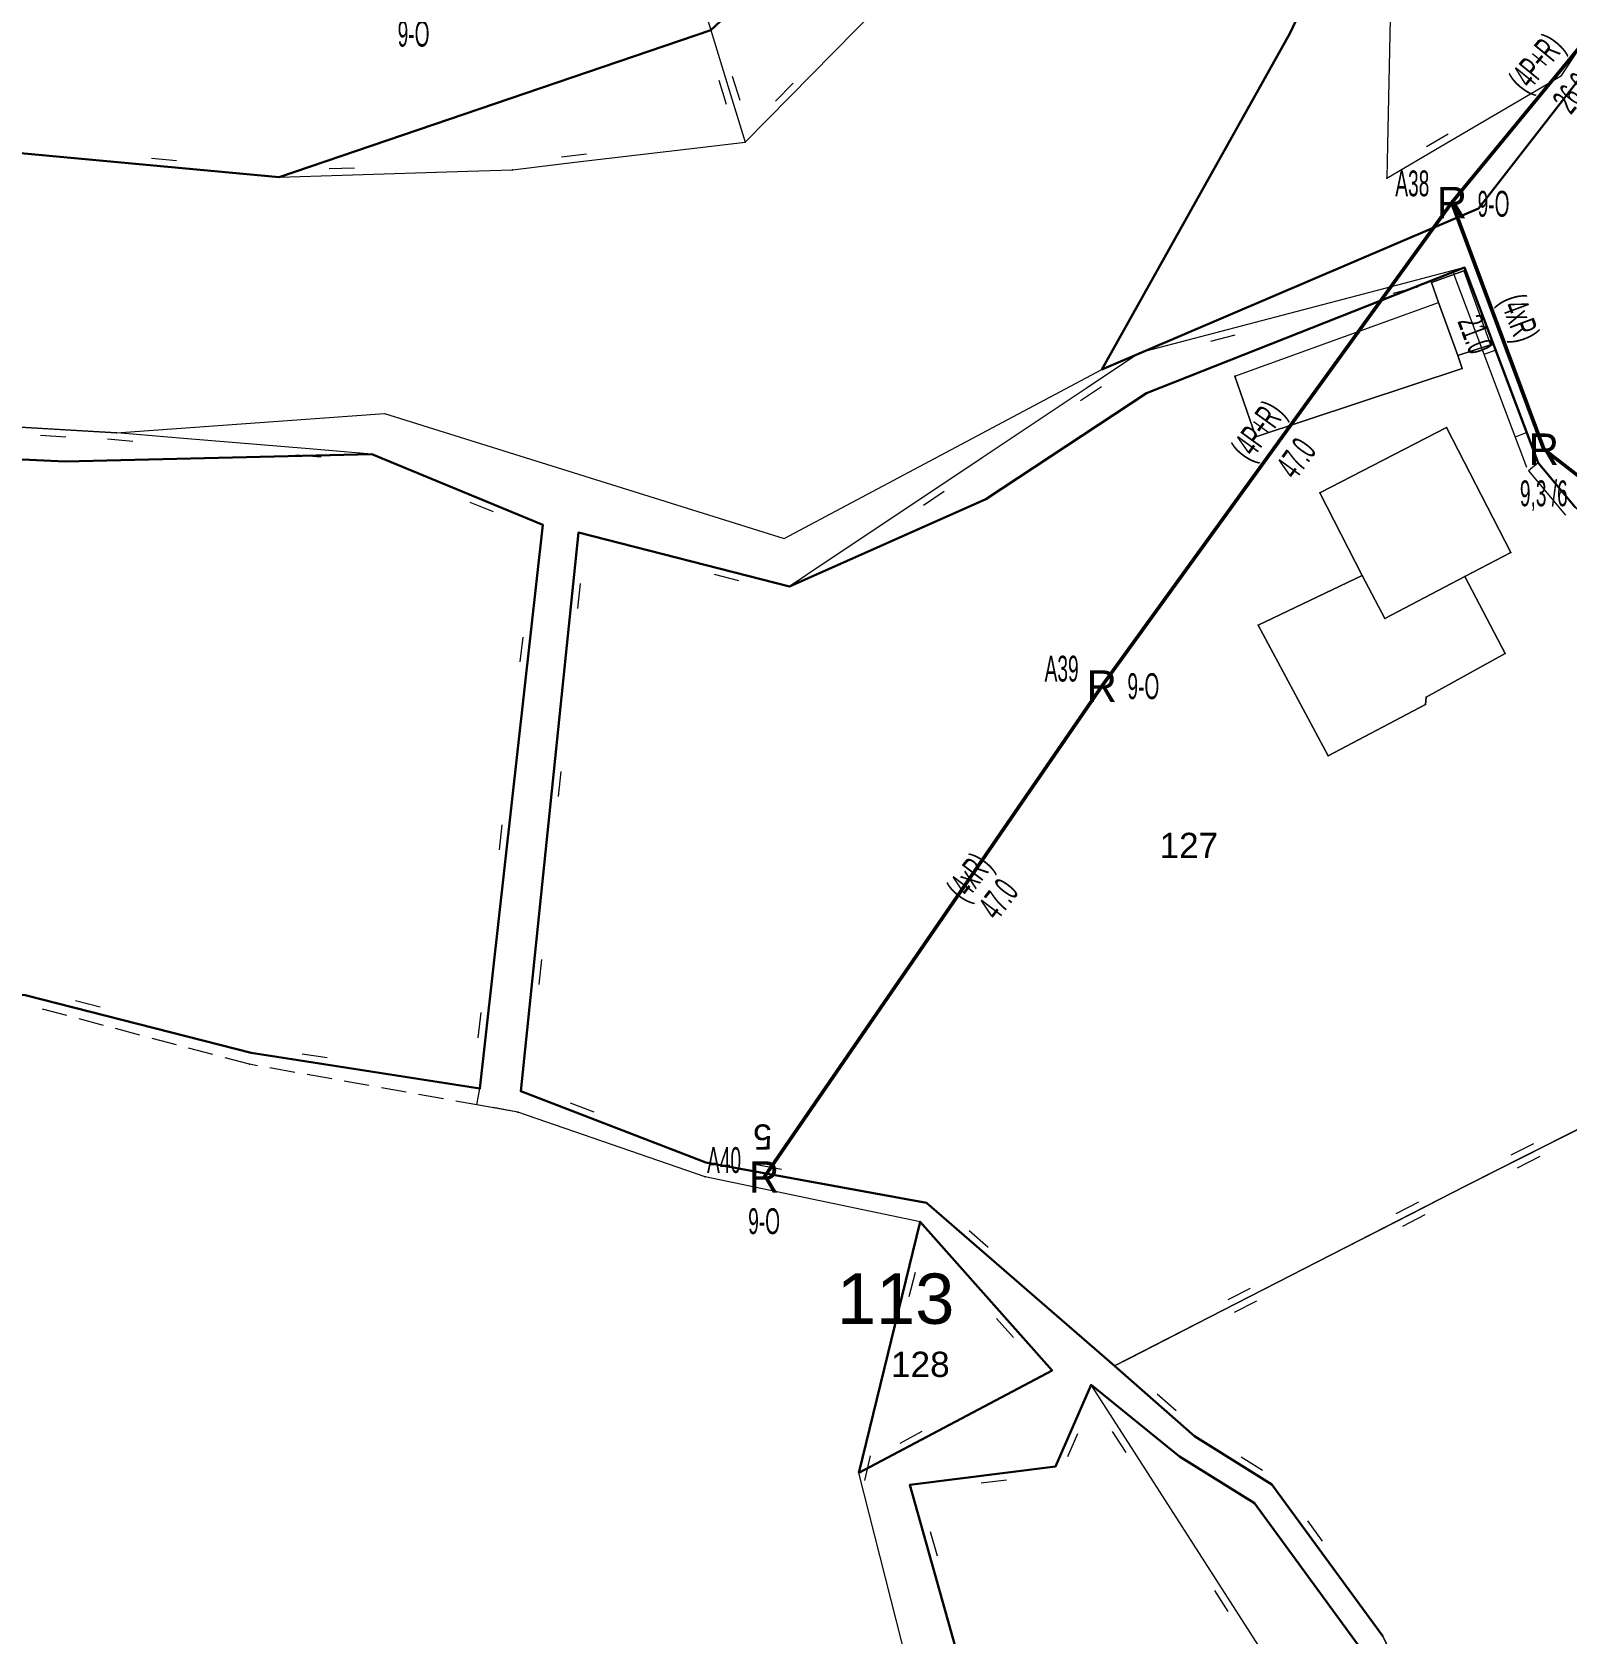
# Model space of a CAD drawing. Header units: millimetres. Extents: x 615240 to 617330, y 4151758 to 4153557.
# Drawn here: x 615829.2 to 615951, y 4152140 to 4152267.1 of the extents above; entities that cross this region are included whole.
import ezdxf
from ezdxf.enums import TextEntityAlignment as Align
from ezdxf.xclip import XClip

# ---------------------------------------------------------------- set-up
doc = ezdxf.new("R2010")
doc.units = ezdxf.units.MM
doc.header["$XCLIPFRAME"] = 2
for name, color, linetype, lineweight in [('02_ADA_ALN_YENI', 7, 'Continuous', 30), ('02_ADA_NO_YENI', 18, 'Continuous', 0), ('03_PARSEL_ALN_ESKI', 18, 'Continuous', 0), ('03_PARSEL_ALN_YENI', 171, 'Continuous', 0), ('03_PARSEL_NO_ESKI', 5, 'Continuous', 0), ('03_PARSEL_SNR_YENI', 5, 'Continuous', 0), ('04_YAPI_ALN_TSCLSIZ', 18, 'Continuous', 0), ('04_YAPI_SNR_TSCLSZ', 77, 'Continuous', 0), ('06_DETAY_SNR_KROKI', 4, 'Continuous', 0), ('06_DETAY_SNR_PAFTA', 26, 'Continuous', 0), ('07_SNRTIP_GECERLI', 30, 'Continuous', 0), ('07_SNRTIP_SABIT', 18, 'Continuous', 0), ('DIREK_AG_MEVCUT', 3, 'Continuous', 25), ('HAT_AG_HAVAI_MEVCUT', 82, 'Continuous', 50), ('NOKTA_DETAY_YENI', 171, 'Continuous', 0), ('NOKTA_PARSEL_ESKI', 6, 'Continuous', 0), ('NOKTA_PARSEL_YENI', 30, 'Continuous', 0), ('NOKTA_YAPI_TSCLSIZ', 77, 'Continuous', 0)]:
    doc.layers.add(name, color=color, linetype=linetype, lineweight=lineweight)
doc.styles.add('Direk', font='B_CAD')
doc.styles.get("Standard").update_dxf_attribs({"font": 'Arial'})

# ---------------------------------------------------------------- blocks, each defined once
blk = doc.blocks.new('fggg')
at = {"layer": '02_ADA_ALN_YENI', "color": 252}
for points in [[(615826.8, 4152386, 0), (615843.44, 4152398.01, 0), (615848.33, 4152400.25, 0), (615853.81, 4152402.77, 0), (615868.33, 4152409.45, 0), (615874.04, 4152386.46, 0), (615894.88, 4152375.16, 0), (615915.75, 4152369.21, 0), (615931.44, 4152363.67, 0), (615925.24, 4152333.76, 0), (615921.49, 4152309.89, 0), (615910.98, 4152278.86, 0), (615892.58, 4152276.16, 0), (615883.07, 4152267.28, 0), (615848.81, 4152255.6, 0), (615819.7, 4152258.29, 0)], [(615936.44, 4152139.81, 0), (615927.62, 4152151.86, 0), (615921.49, 4152155.69, 0), (615915.12, 4152161.26, 0), (615900.21, 4152174.2, 0), (615882.69, 4152177.41, 0), (615867.99, 4152183.06, 0), (615872.56, 4152227.4, 0), (615889.33, 4152223.13, 0), (615904.91, 4152230.06, 0), (615917.68, 4152238.46, 0), (615942.92, 4152248.43, 0), (615948.77, 4152232.93, 0), (615951.7, 4152229.42, 0)], [(615902.56, 4152138.74, 0), (615898.87, 4152151.82, 0), (615910.43, 4152153.27, 0), (615913.28, 4152159.76, 0), (615920.3, 4152154.08, 0), (615926.23, 4152150.37, 0), (615934.71, 4152138.78, 0)]]:
    blk.add_polyline3d(points, dxfattribs=at)
for points in [[(615966.47, 4152315.5, 0), (615963.1, 4152285.31, 0), (615954.95, 4152267.17, 0), (615944.02, 4152253.12, 0), (615914.11, 4152240.35, 0), (615929.04, 4152267, 0), (615942.49, 4152295.38, 0), (615956.34, 4152343.87, 0), (615966.47, 4152315.5, 0)], [(615831.81, 4152233.05, 0), (615856.16, 4152233.61, 0), (615869.74, 4152228.02, 0), (615864.74, 4152183.27, 0), (615846.59, 4152186.1, 0), (615828.64, 4152190.69, 0), (615810.33, 4152191.91, 0), (615782.25, 4152193.04, 0), (615751.95, 4152178.79, 0), (615734.49, 4152177.15, 0), (615714.8, 4152165.66, 0), (615703.38, 4152159, 0), (615695.82, 4152153.9, 0), (615654.2, 4152153.43, 0), (615647.76, 4152213.52, 0), (615650.08, 4152234.98, 0), (615656.86, 4152255.79, 0), (615693.32, 4152263.24, 0), (615706.74, 4152261.31, 0), (615734.09, 4152253.17, 0), (615747.23, 4152249.91, 0), (615774.91, 4152235.67, 0), (615831.81, 4152233.05, 0)], [(615910.18, 4152160.91, 0), (615894.83, 4152152.77, 0), (615899.69, 4152172.71, 0), (615910.18, 4152160.91, 0)]]:
    blk.add_polyline3d(points, close=True, dxfattribs=at)
at = {"layer": '03_PARSEL_ALN_ESKI', "color": 252}
for p in [(615921.33, 4152202.57), (615900.01, 4152161.39)]:
    blk.add_point(p, dxfattribs=at)
at = {"layer": '03_PARSEL_ALN_YENI', "color": 252}
for points in [[(615802.34, 4152353.31, 0), (615816.29, 4152358.31, 0), (615810.34, 4152379.38, 0), (615826.8, 4152386, 0), (615843.44, 4152398.01, 0), (615856.82, 4152354.99, 0), (615865.35, 4152325.42, 0), (615875.85, 4152290.73, 0), (615883.07, 4152267.28, 0), (615848.81, 4152255.6, 0), (615819.7, 4152258.29, 0), (615812.91, 4152295.49, 0), (615807.12, 4152327.11, 0), (615802.34, 4152353.31, 0)], [(615929.04, 4152267, 0), (615942.49, 4152295.38, 0), (615956.34, 4152343.87, 0), (615966.47, 4152315.5, 0), (615963.1, 4152285.31, 0), (615954.95, 4152267.17, 0), (615944.02, 4152253.12, 0), (615914.11, 4152240.35, 0), (615929.04, 4152267, 0)], [(615872.56, 4152227.4, 0), (615889.33, 4152223.13, 0), (615904.91, 4152230.06, 0), (615917.68, 4152238.46, 0), (615942.92, 4152248.43, 0), (615948.77, 4152232.93, 0), (615951.7, 4152229.42, 0), (615959.61, 4152222.8, 0), (615968.84, 4152217.13, 0), (615979.59, 4152211.86, 0), (615997.4, 4152203.52, 0), (615990.4, 4152200.5, 0), (615979, 4152193.67, 0), (615943.07, 4152175.57, 0), (615915.12, 4152161.26, 0), (615900.21, 4152174.2, 0), (615882.69, 4152177.41, 0), (615867.99, 4152183.06, 0), (615872.56, 4152227.4, 0)], [(615864.74, 4152183.27, 0), (615846.59, 4152186.1, 0), (615828.64, 4152190.69, 0), (615810.33, 4152191.91, 0), (615782.25, 4152193.04, 0), (615776.39, 4152201.01, 0), (615774.38, 4152216.46, 0), (615774.91, 4152235.67, 0), (615831.81, 4152233.05, 0), (615856.16, 4152233.61, 0), (615869.74, 4152228.02, 0), (615864.74, 4152183.27, 0)], [(615915.12, 4152161.26, 0), (615943.07, 4152175.57, 0), (615979, 4152193.67, 0), (615990.4, 4152200.5, 0), (615997.4, 4152203.52, 0), (616016.61, 4152193.34, 0), (616019.02, 4152191.17, 0), (616013.75, 4152186.14, 0), (615943.35, 4152127.7, 0), (615941.4, 4152129.39, 0), (615936.44, 4152139.81, 0), (615927.62, 4152151.86, 0), (615921.49, 4152155.69, 0), (615915.12, 4152161.26, 0)], [(615910.18, 4152160.91, 0), (615894.83, 4152152.77, 0), (615899.69, 4152172.71, 0), (615910.18, 4152160.91, 0)], [(615943.01, 4152125.54, 0), (615903.8, 4152102.43, 0), (615902.78, 4152125.49, 0), (615902.56, 4152138.74, 0), (615898.87, 4152151.82, 0), (615910.43, 4152153.27, 0), (615913.28, 4152159.76, 0), (615920.3, 4152154.08, 0), (615926.23, 4152150.37, 0), (615934.71, 4152138.78, 0), (615940.12, 4152128.86, 0), (615943.01, 4152125.54, 0)]]:
    blk.add_polyline3d(points, close=True, dxfattribs=at)
at = {"layer": '03_PARSEL_SNR_YENI', "color": 252}
for p, q in [((615942.92, 4152248.43, 0.95), (615941.99, 4152248.08, 0.95)), ((615941.99, 4152248.08, 0.95), (615947.84, 4152232.58, 0.95)), ((615942.92, 4152248.43, 0.95), (615945.39, 4152241.88, 0.95)), ((615945.39, 4152241.88, 0.95), (615944.46, 4152241.53, 0.95)), ((615945.39, 4152241.88, 0.95), (615947.86, 4152235.33, 0.95)), ((615947.86, 4152235.33, 0.95), (615946.93, 4152234.98, 0.95)), ((615947.86, 4152235.33, 0.95), (615948.77, 4152232.93, 0.95)), ((615865.11, 4152229.93, 0.95), (615856.16, 4152233.61, 0.95)), ((615948.77, 4152232.93, 0.95), (615948, 4152232.29, 0.95)), ((615948, 4152232.29, 0.95), (615950.93, 4152228.78, 0.95)), ((615948.77, 4152232.93, 0.95), (615951.7, 4152229.42, 0.95)), ((615865.82, 4152229.03, 0.95), (615863.98, 4152229.79, 0.95)), ((615869.74, 4152228.02, 0.95), (615865.11, 4152229.93, 0.95)), ((615868.62, 4152218.06, 0.95), (615869.73, 4152227.99, 0.95)), ((615869.73, 4152227.99, 0.95), (615869.74, 4152228.02, 0.95)), ((615872.56, 4152227.4, 0.95), (615872.04, 4152222.42, 0.95)), ((615874.79, 4152226.83, 0.95), (615872.56, 4152227.4, 0.95)), ((615884.48, 4152224.36, 0.95), (615874.79, 4152226.83, 0.95)), ((615872.71, 4152223.36, 0.95), (615872.5, 4152221.37, 0.95)), ((615885.31, 4152223.57, 0.95), (615883.38, 4152224.06, 0.95)), ((615889.33, 4152223.13, 0.95), (615884.48, 4152224.36, 0.95)), ((615872.04, 4152222.42, 0.95), (615871.02, 4152212.48, 0.95)), ((615867.95, 4152217.13, 0.95), (615868.18, 4152219.11, 0.95)), ((615868.07, 4152213.09, 0.95), (615868.62, 4152218.06, 0.95)), ((615866.96, 4152203.15, 0.95), (615868.07, 4152213.09, 0.95)), ((615871.02, 4152212.48, 0.95), (615870.51, 4152207.5, 0.95)), ((615871.17, 4152208.44, 0.95), (615870.96, 4152206.45, 0.95)), ((615870.51, 4152207.5, 0.95), (615869.48, 4152197.55, 0.95)), ((615866.29, 4152202.22, 0.95), (615866.51, 4152204.21, 0.95)), ((615866.4, 4152198.18, 0.95), (615866.96, 4152203.15, 0.95)), ((615865.29, 4152188.24, 0.95), (615866.4, 4152198.18, 0.95)), ((615869.48, 4152197.55, 0.95), (615868.97, 4152192.58, 0.95)), ((615869.63, 4152193.52, 0.95), (615869.42, 4152191.53, 0.95)), ((615868.97, 4152192.58, 0.95), (615867.99, 4152183.06, 0.95)), ((615828.64, 4152190.69, 0.95), (615833.48, 4152189.46, 0.95)), ((615832.65, 4152190.25, 0.95), (615834.59, 4152189.75, 0.95)), ((615833.48, 4152189.46, 0.95), (615843.17, 4152186.98, 0.95)), ((615864.62, 4152187.31, 0.95), (615864.84, 4152189.3, 0.95)), ((615864.74, 4152183.27, 0.95), (615865.29, 4152188.24, 0.95)), ((615843.17, 4152186.98, 0.95), (615846.59, 4152186.1, 0.95)), ((615846.59, 4152186.1, 0.95), (615851.53, 4152185.33, 0.95)), ((615850.63, 4152186.04, 0.95), (615852.61, 4152185.73, 0.95)), ((615851.53, 4152185.33, 0.95), (615861.41, 4152183.79, 0.95)), ((615861.41, 4152183.79, 0.95), (615864.74, 4152183.27, 0.95)), ((615867.99, 4152183.06, 0.95), (615872.65, 4152181.27, 0.95)), ((615871.92, 4152182.15, 0.95), (615873.79, 4152181.43, 0.95)), ((615872.65, 4152181.27, 0.95), (615881.99, 4152177.68, 0.95)), ((615952.21, 4152180.18, 0.95), (615947.74, 4152177.93, 0.95)), ((615948.38, 4152178.88, 0.95), (615946.6, 4152177.98, 0.95)), ((615881.99, 4152177.68, 0.95), (615882.69, 4152177.41, 0.95)), ((615947.74, 4152177.93, 0.95), (615943.07, 4152175.57, 0.95)), ((615948.89, 4152177.87, 0.95), (615947.1, 4152176.97, 0.95)), ((615882.69, 4152177.41, 0.95), (615887.6, 4152176.51, 0.95)), ((615886.72, 4152177.24, 0.95), (615888.69, 4152176.88, 0.95)), ((615887.6, 4152176.51, 0.95), (615897.44, 4152174.71, 0.95)), ((615943.07, 4152175.57, 0.95), (615938.62, 4152173.29, 0.95)), ((615897.44, 4152174.71, 0.95), (615900.21, 4152174.2, 0.95)), ((615900.21, 4152174.2, 0.95), (615903.99, 4152170.92, 0.95)), ((615939.25, 4152174.25, 0.95), (615937.47, 4152173.34, 0.95)), ((615899.69, 4152172.71, 0.95), (615898.5, 4152167.85, 0.95)), ((615900.21, 4152172.12, 0.95), (615899.69, 4152172.71, 0.95)), ((615938.62, 4152173.29, 0.95), (615929.72, 4152168.73, 0.95)), ((615939.77, 4152173.25, 0.95), (615937.99, 4152172.34, 0.95)), ((615906.86, 4152164.65, 0.95), (615900.21, 4152172.12, 0.95)), ((615903.6, 4152172, 0.95), (615905.11, 4152170.69, 0.95)), ((615903.99, 4152170.92, 0.95), (615911.54, 4152164.37, 0.95)), ((615899.29, 4152168.69, 0.95), (615898.81, 4152166.75, 0.95)), ((615929.72, 4152168.73, 0.95), (615925.27, 4152166.45, 0.95)), ((615898.5, 4152167.85, 0.95), (615896.14, 4152158.13, 0.95)), ((615925.9, 4152167.41, 0.95), (615924.12, 4152166.5, 0.95)), ((615925.27, 4152166.45, 0.95), (615916.37, 4152161.89, 0.95)), ((615926.41, 4152166.41, 0.95), (615924.64, 4152165.5, 0.95)), ((615907.1, 4152163.53, 0.95), (615905.77, 4152165.02, 0.95)), ((615910.18, 4152160.91, 0.95), (615906.86, 4152164.65, 0.95)), ((615911.54, 4152164.37, 0.95), (615915.12, 4152161.26, 0.95)), ((615916.37, 4152161.89, 0.95), (615915.12, 4152161.26, 0.95)), ((615915.12, 4152161.26, 0.95), (615918.89, 4152157.97, 0.95)), ((615899.25, 4152155.11, 0.95), (615908.08, 4152159.8, 0.95)), ((615908.08, 4152159.8, 0.95), (615910.18, 4152160.91, 0.95)), ((615913.28, 4152159.76, 0.95), (615911.27, 4152155.18, 0.95)), ((615918.51, 4152159.05, 0.95), (615920.01, 4152157.73, 0.95)), ((615896.14, 4152158.13, 0.95), (615894.96, 4152153.28, 0.95)), ((615918.89, 4152157.97, 0.95), (615921.49, 4152155.69, 0.95)), ((615898.1, 4152155.14, 0.95), (615899.87, 4152156.08, 0.95)), ((615894.83, 4152152.77, 0.95), (615899.25, 4152155.11, 0.95)), ((615911.27, 4152155.18, 0.95), (615910.43, 4152153.27, 0.95)), ((615912.19, 4152155.87, 0.95), (615911.39, 4152154.04, 0.95)), ((615921.49, 4152155.69, 0.95), (615925.73, 4152153.04, 0.95)), ((615895.74, 4152154.12, 0.95), (615895.27, 4152152.17, 0.95)), ((615925.18, 4152154.05, 0.95), (615926.88, 4152152.99, 0.95)), ((615894.96, 4152153.28, 0.95), (615894.83, 4152152.77, 0.95)), ((615905.47, 4152152.65, 0.95), (615898.87, 4152151.82, 0.95)), ((615906.54, 4152152.21, 0.95), (615904.55, 4152151.96, 0.95)), ((615910.43, 4152153.27, 0.95), (615905.47, 4152152.65, 0.95)), ((615925.73, 4152153.04, 0.95), (615927.62, 4152151.86, 0.95)), ((615898.87, 4152151.82, 0.95), (615900.23, 4152147.01, 0.95)), ((615927.62, 4152151.86, 0.95), (615930.57, 4152147.82, 0.95)), ((615930.44, 4152148.96, 0.95), (615931.62, 4152147.35, 0.95)), ((615900.5, 4152148.13, 0.95), (615901.04, 4152146.2, 0.95)), ((615930.57, 4152147.82, 0.95), (615936.44, 4152139.81, 0.95)), ((615900.23, 4152147.01, 0.95), (615902.56, 4152138.74, 0.95))]:
    blk.add_line(p, q, dxfattribs=at)
for p in [(615942.92, 4152248.43, 625.86), (615856.16, 4152233.61, 621.97), (615948.77, 4152232.93, 625.59), (615948.77, 4152232.93, 625.59), (615869.74, 4152228.02, 622.22), (615869.74, 4152228.02, 622.22), (615872.56, 4152227.4, 622.42), (615872.56, 4152227.4, 622.42), (615889.33, 4152223.13, 623.53), (615846.59, 4152186.1, 621.73), (615846.59, 4152186.1, 621.73), (615864.74, 4152183.27, 622.15), (615864.74, 4152183.27, 622.15), (615867.99, 4152183.06, 622.63), (615867.99, 4152183.06, 622.63), (615882.69, 4152177.41, 622.82), (615882.69, 4152177.41, 622.82), (615943.07, 4152175.57, 624.1), (615943.07, 4152175.57, 624.1), (615900.21, 4152174.2, 623.17), (615900.21, 4152174.2, 623.17), (615899.69, 4152172.71, 622.95), (615899.69, 4152172.71, 622.95), (615915.12, 4152161.26, 623.74), (615915.12, 4152161.26, 623.74), (615915.12, 4152161.26, 623.74), (615910.18, 4152160.91, 624.33), (615910.18, 4152160.91, 624.33), (615913.28, 4152159.76, 623.62), (615921.49, 4152155.69, 623.9), (615921.49, 4152155.69, 623.9), (615894.83, 4152152.77, 615.35), (615894.83, 4152152.77, 615.35), (615910.43, 4152153.27, 617.74), (615910.43, 4152153.27, 617.74), (615898.87, 4152151.82, 616.12), (615898.87, 4152151.82, 616.12), (615927.62, 4152151.86, 624.38), (615927.62, 4152151.86, 624.38)]:
    blk.add_point(p, dxfattribs=at)
at = {"layer": '04_YAPI_ALN_TSCLSIZ', "color": 252}
for points in [[(615944.97, 4152242.3, 0), (615942.39, 4152241.44, 0), (615940.86, 4152245.65, 0), (615940.29, 4152247.25, 0), (615942.85, 4152248.17, 0), (615944.97, 4152242.3, 0)], [(615940.86, 4152245.65, 0), (615942.39, 4152241.44, 0), (615942.72, 4152240.43, 0), (615926.36, 4152235, 0), (615924.67, 4152239.81, 0), (615940.86, 4152245.65, 0)], [(615941.48, 4152235.73, 0), (615946.58, 4152225.82, 0), (615942.95, 4152223.91, 0), (615936.58, 4152220.57, 0), (615934.79, 4152224, 0), (615931.44, 4152230.56, 0), (615941.48, 4152235.73, 0)], [(615942.95, 4152223.91, 0), (615946.15, 4152217.81, 0), (615939.88, 4152214.34, 0), (615939.82, 4152213.75, 0), (615932.1, 4152209.69, 0), (615926.53, 4152220.04, 0), (615934.79, 4152224, 0), (615936.58, 4152220.57, 0), (615942.95, 4152223.91, 0)]]:
    blk.add_polyline3d(points, close=True, dxfattribs=at)
at = {"layer": '04_YAPI_SNR_TSCLSZ', "color": 252}
for p, q in [((615942.85, 4152248.17, 625.35), (615940.29, 4152247.25, 625.69)), ((615942.85, 4152248.17, 625.35), (615944.97, 4152242.3, 625.3)), ((615940.29, 4152247.25, 625.69), (615940.86, 4152245.65, 625.64)), ((615924.67, 4152239.81, 624.66), (615940.86, 4152245.65, 625.67)), ((615940.86, 4152245.65, 625.69), (615942.39, 4152241.44, 625.64)), ((615942.39, 4152241.44, 625.64), (615944.97, 4152242.3, 625.3)), ((615942.72, 4152240.43, 624.95), (615942.39, 4152241.44, 625.64)), ((615926.36, 4152235, 623.99), (615942.72, 4152240.43, 624.95)), ((615924.67, 4152239.81, 624.66), (615926.36, 4152235, 623.99)), ((615941.48, 4152235.73, 624.58), (615931.44, 4152230.56, 622.4)), ((615946.58, 4152225.82, 624.65), (615941.48, 4152235.73, 624.58)), ((615931.44, 4152230.56, 622.4), (615934.79, 4152224, 626.16)), ((615942.95, 4152223.91, 624.87), (615946.58, 4152225.82, 624.65)), ((615934.79, 4152224, 626.16), (615926.53, 4152220.04, 623.65)), ((615936.58, 4152220.57, 625.5), (615934.79, 4152224, 626.16)), ((615942.95, 4152223.91, 624.87), (615936.58, 4152220.57, 625.5)), ((615946.15, 4152217.81, 624.85), (615942.95, 4152223.91, 624.87)), ((615926.53, 4152220.04, 623.65), (615932.1, 4152209.69, 626.38)), ((615939.88, 4152214.34, 624.47), (615946.15, 4152217.81, 624.85)), ((615932.1, 4152209.69, 626.38), (615939.82, 4152213.75, 624.28)), ((615939.82, 4152213.75, 624.28), (615939.88, 4152214.34, 624.47))]:
    blk.add_line(p, q, dxfattribs=at)
at = {"layer": '06_DETAY_SNR_KROKI', "color": 252}
for p, q in [((615889.32, 4152261.95, 0.95), (615896.34, 4152269.07, 0.95)), ((615937.02, 4152268.17, 0.95), (615936.8, 4152258.17, 0.95)), ((615883.07, 4152267.28, 0.95), (615884.54, 4152262.51, 0.95)), ((615950.61, 4152263.66, 0.95), (615953.37, 4152267.83, 0.95)), ((615883.71, 4152263.3, 0.95), (615884.3, 4152261.39, 0.95)), ((615884.78, 4152263.63, 0.95), (615885.37, 4152261.72, 0.95)), ((615888.22, 4152261.63, 0.95), (615889.62, 4152263.06, 0.95)), ((615941.06, 4152258.06, 0.95), (615949.68, 4152263.11, 0.95)), ((615949.68, 4152263.11, 0.95), (615950.61, 4152263.66, 0.95)), ((615884.54, 4152262.51, 0.95), (615885.81, 4152258.39, 0.95)), ((615885.81, 4152258.39, 0.95), (615889.32, 4152261.95, 0.95)), ((615939.91, 4152258.04, 0.95), (615941.63, 4152259.05, 0.95)), ((615824.68, 4152257.83, 0.95), (615834.64, 4152256.91, 0.95)), ((615872.29, 4152256.78, 0.95), (615882.22, 4152257.96, 0.95)), ((615882.22, 4152257.96, 0.95), (615885.81, 4152258.39, 0.95)), ((615936.8, 4152258.17, 0.95), (615936.74, 4152255.53, 0.95)), ((615936.74, 4152255.53, 0.95), (615941.06, 4152258.06, 0.95)), ((615834.64, 4152256.91, 0.95), (615839.61, 4152256.45, 0.95)), ((615838.67, 4152257.1, 0.95), (615840.66, 4152256.92, 0.95)), ((615839.61, 4152256.45, 0.95), (615848.81, 4152255.6, 0.95)), ((615867.32, 4152256.18, 0.95), (615872.29, 4152256.78, 0.95)), ((615871.23, 4152257.22, 0.95), (615873.21, 4152257.45, 0.95)), ((615848.81, 4152255.6, 0.95), (615853.81, 4152255.76, 0.95)), ((615852.79, 4152256.29, 0.95), (615854.79, 4152256.35, 0.95)), ((615853.81, 4152255.76, 0.95), (615863.8, 4152256.07, 0.95)), ((615863.8, 4152256.07, 0.95), (615867.32, 4152256.18, 0.95)), ((615942.92, 4152248.43, 0.95), (615938.09, 4152247.16, 0.95)), ((615938.09, 4152247.16, 0.95), (615928.41, 4152244.62, 0.95)), ((615939.2, 4152246.87, 0.95), (615937.26, 4152246.36, 0.95)), ((615928.41, 4152244.62, 0.95), (615923.58, 4152243.36, 0.95)), ((615923.58, 4152243.36, 0.95), (615917.11, 4152241.66, 0.95)), ((615924.69, 4152243.07, 0.95), (615922.75, 4152242.56, 0.95)), ((615917.11, 4152241.66, 0.95), (615912.95, 4152238.88, 0.95)), ((615912.95, 4152238.88, 0.95), (615904.63, 4152233.33, 0.95)), ((615914.09, 4152238.97, 0.95), (615912.43, 4152237.86, 0.95)), ((615830.89, 4152235.6, 0.95), (615820.91, 4152236.18, 0.95)), ((615831.86, 4152234.98, 0.95), (615829.86, 4152235.09, 0.95)), ((615835.89, 4152235.31, 0.95), (615830.89, 4152235.6, 0.95)), ((615837.18, 4152234.63, 0.95), (615835.19, 4152234.8, 0.95)), ((615836.23, 4152235.28, 0.95), (615835.89, 4152235.31, 0.95)), ((615841.21, 4152234.86, 0.95), (615836.23, 4152235.28, 0.95)), ((615851.18, 4152234.03, 0.95), (615841.21, 4152234.86, 0.95)), ((615852.13, 4152233.38, 0.95), (615850.13, 4152233.55, 0.95)), ((615856.16, 4152233.61, 0.95), (615851.18, 4152234.03, 0.95)), ((615904.63, 4152233.33, 0.95), (615900.47, 4152230.56, 0.95)), ((615900.47, 4152230.56, 0.95), (615892.15, 4152225.01, 0.95)), ((615901.61, 4152230.65, 0.95), (615899.95, 4152229.54, 0.95)), ((615892.15, 4152225.01, 0.95), (615889.33, 4152223.13, 0.95)), ((615915.99, 4152155.54, 0.95), (615913.28, 4152159.76, 0.95)), ((615916.06, 4152154.39, 0.95), (615914.98, 4152156.07, 0.95)), ((615918.69, 4152151.33, 0.95), (615915.99, 4152155.54, 0.95)), ((615924.09, 4152142.91, 0.95), (615918.69, 4152151.33, 0.95)), ((615924.16, 4152141.77, 0.95), (615923.08, 4152143.45, 0.95)), ((615926.8, 4152138.71, 0.95), (615924.09, 4152142.91, 0.95))]:
    blk.add_line(p, q, dxfattribs=at)
for p in [(615950.61, 4152263.66, 624.13), (615950.61, 4152263.66, 624.13), (615885.81, 4152258.39, 616.94), (615885.81, 4152258.39, 616.94), (615885.81, 4152258.39, 616.94), (615848.81, 4152255.6, 616.11), (615848.81, 4152255.6, 616.11), (615867.32, 4152256.18, 615.87), (615867.32, 4152256.18, 615.87), (615936.74, 4152255.53, 625.51), (615936.74, 4152255.53, 625.51), (615942.92, 4152248.43, 625.86), (615917.11, 4152241.66, 623.67), (615917.11, 4152241.66, 623.67), (615835.89, 4152235.31, 621.19), (615835.89, 4152235.31, 621.19), (615856.16, 4152233.61, 621.97), (615889.33, 4152223.13, 623.53), (615913.28, 4152159.76, 623.62)]:
    blk.add_point(p, dxfattribs=at)
at = {"layer": '06_DETAY_SNR_PAFTA', "color": 252}
for p, q in [((615888.9, 4152226.93, 475.72), (615914.11, 4152240.35)), ((615814.25, 4152236.57, 620.59), (615835.89, 4152235.31, 621.19)), ((615835.89, 4152235.31, 621.19), (615857.18, 4152236.84, 479.53)), ((615857.18, 4152236.84, 479.53), (615888.9, 4152226.93, 475.72)), ((615831.96, 4152189.06, 0.95), (615830.02, 4152189.57, 0.95)), ((615834.85, 4152188.29, 0.95), (615832.92, 4152188.8, 0.95)), ((615837.75, 4152187.52, 0.95), (615835.82, 4152188.03, 0.95)), ((615840.65, 4152186.74, 0.95), (615838.72, 4152187.26, 0.95)), ((615843.55, 4152185.97, 0.95), (615841.62, 4152186.49, 0.95)), ((615846.45, 4152185.2, 0.95), (615844.52, 4152185.72, 0.95)), ((615847.08, 4152185.09, 0.95), (615846.45, 4152185.2, 0.95)), ((615850.04, 4152184.56, 0.95), (615848.07, 4152184.91, 0.95)), ((615852.99, 4152184.04, 0.95), (615851.02, 4152184.39, 0.95)), ((615855.94, 4152183.51, 0.95), (615853.97, 4152183.86, 0.95)), ((615858.9, 4152182.98, 0.95), (615856.93, 4152183.33, 0.95)), ((615861.85, 4152182.46, 0.95), (615859.88, 4152182.81, 0.95)), ((615864.5, 4152181.98, 546.39), (615864.74, 4152183.27, 622.15)), ((615864.8, 4152181.93, 0.95), (615862.83, 4152182.28, 0.95)), ((615867.76, 4152181.41, 622.61), (615864.5, 4152181.98, 546.39)), ((615867.76, 4152181.41, 0.95), (615865.79, 4152181.76, 0.95)), ((615882.63, 4152176.28, 622.85), (615867.76, 4152181.41, 622.61)), ((615899.69, 4152172.71, 622.95), (615882.63, 4152176.28, 622.85)), ((615898.65, 4152137.79, 615.15), (615894.83, 4152152.77, 615.35))]:
    blk.add_line(p, q, dxfattribs=at)
for p in [(615846.45, 4152185.2, 621.84), (615846.45, 4152185.2, 621.84), (615867.76, 4152181.41, 622.61)]:
    blk.add_point(p, dxfattribs=at)
at = {"layer": '07_SNRTIP_GECERLI', "color": 252}
for points in [[(615914.11, 4152240.35, 0), (615929.04, 4152267, 0), (615942.49, 4152295.38, 0), (615956.34, 4152343.87, 0)], [(615956.34, 4152343.87, 0), (615966.47, 4152315.5, 0), (615963.1, 4152285.31, 0), (615954.95, 4152267.17, 0), (615944.02, 4152253.12, 0), (615914.11, 4152240.35, 0)], [(615848.81, 4152255.6, 616.11), (615883.07, 4152267.28, 0)], [(615889.33, 4152223.13, 623.53), (615904.91, 4152230.06, 0), (615917.68, 4152238.46, 0), (615942.92, 4152248.43, 625.86)], [(615774.91, 4152235.67, 0), (615831.81, 4152233.05, 0), (615856.16, 4152233.61, 621.97)], [(615913.28, 4152159.76, 0), (615920.3, 4152154.08, 0), (615926.23, 4152150.37, 0), (615934.71, 4152138.78, 0), (615940.12, 4152128.86, 0), (615943.01, 4152125.54, 0)]]:
    blk.add_polyline3d(points, dxfattribs=at)
at = {"layer": '07_SNRTIP_SABIT', "color": 252}
for points in [[(615819.7, 4152258.29, 615.62), (615848.81, 4152255.6, 616.11)], [(615997.4, 4152203.52, 628.9), (615979.59, 4152211.86, 626.74), (615968.84, 4152217.13, 626.45), (615959.61, 4152222.8, 626.48), (615951.7, 4152229.42, 625.73), (615948.77, 4152232.93, 625.59), (615942.92, 4152248.43, 625.86)], [(615869.74, 4152228.02, 622.22), (615856.16, 4152233.61, 621.97)], [(615864.74, 4152183.27, 622.15), (615869.74, 4152228.02, 622.22)], [(615872.56, 4152227.4, 622.42), (615867.99, 4152183.06, 622.63)], [(615872.56, 4152227.4, 622.42), (615889.33, 4152223.13, 623.53)], [(615915.12, 4152161.26, 623.74), (615943.07, 4152175.57, 624.1), (615979, 4152193.67, 625.4), (615990.4, 4152200.5, 0), (615997.4, 4152203.52, 628.9)], [(615782.25, 4152193.04, 619.66), (615810.33, 4152191.91, 620.43), (615828.64, 4152190.69, 620.99), (615846.59, 4152186.1, 621.73), (615864.74, 4152183.27, 622.15)], [(615915.12, 4152161.26, 623.74), (615900.21, 4152174.2, 623.17), (615882.69, 4152177.41, 622.82), (615867.99, 4152183.06, 622.63)], [(615899.69, 4152172.71, 622.95), (615894.83, 4152152.77, 615.35)], [(615910.18, 4152160.91, 624.33), (615899.69, 4152172.71, 622.95)], [(615915.12, 4152161.26, 623.74), (615921.49, 4152155.69, 623.9), (615927.62, 4152151.86, 624.38), (615936.44, 4152139.81, 624.35), (615941.4, 4152129.39, 0), (615943.35, 4152127.7, 624.37)], [(615894.83, 4152152.77, 615.35), (615910.18, 4152160.91, 624.33)], [(615913.28, 4152159.76, 623.62), (615910.43, 4152153.27, 617.74), (615898.87, 4152151.82, 616.12)], [(615903.8, 4152102.43, 634.98), (615902.78, 4152125.49, 616.13), (615902.56, 4152138.74, 616), (615898.87, 4152151.82, 616.12)]]:
    blk.add_polyline3d(points, dxfattribs=at)
at = {"layer": 'NOKTA_DETAY_YENI', "color": 252}
for p in [(615950.61, 4152263.66, 624.13), (615885.81, 4152258.39, 616.94), (615867.32, 4152256.18, 615.87), (615936.74, 4152255.53, 625.51), (615917.11, 4152241.66, 623.67), (615835.89, 4152235.31, 621.19), (615846.45, 4152185.2, 621.84), (615867.76, 4152181.41, 622.61), (615882.63, 4152176.28, 622.85)]:
    blk.add_point(p, dxfattribs=at)
at = {"layer": 'NOKTA_PARSEL_ESKI', "color": 252}
for p in [(615929.04, 4152267), (615944.02, 4152253.12), (615914.11, 4152240.35), (615917.68, 4152238.46), (615831.81, 4152233.05), (615904.91, 4152230.06), (615920.3, 4152154.08), (615926.23, 4152150.37)]:
    blk.add_point(p, dxfattribs=at)
at = {"layer": 'NOKTA_PARSEL_YENI', "color": 252}
for p in [(615848.81, 4152255.6, 616.11), (615942.92, 4152248.43, 625.86), (615856.16, 4152233.61, 621.97), (615948.77, 4152232.93, 625.59), (615869.74, 4152228.02, 622.22), (615872.56, 4152227.4, 622.42), (615889.33, 4152223.13, 623.53), (615846.59, 4152186.1, 621.73), (615864.74, 4152183.27, 622.15), (615867.99, 4152183.06, 622.63), (615882.69, 4152177.41, 622.82), (615943.07, 4152175.57, 624.1), (615900.21, 4152174.2, 623.17), (615899.69, 4152172.71, 622.95), (615915.12, 4152161.26, 623.74), (615910.18, 4152160.91, 624.33), (615913.28, 4152159.76, 623.62), (615921.49, 4152155.69, 623.9), (615894.83, 4152152.77, 615.35), (615910.43, 4152153.27, 617.74), (615898.87, 4152151.82, 616.12), (615927.62, 4152151.86, 624.38)]:
    blk.add_point(p, dxfattribs=at)
at = {"layer": 'NOKTA_YAPI_TSCLSIZ', "color": 252}
for p in [(615942.85, 4152248.17, 625.35), (615940.29, 4152247.25), (615940.86, 4152245.65), (615942.39, 4152241.44), (615944.97, 4152242.3, 625.3), (615942.72, 4152240.43, 624.95), (615924.67, 4152239.81, 624.66), (615926.36, 4152235, 623.99), (615941.48, 4152235.73, 624.58), (615931.44, 4152230.56, 622.4), (615946.58, 4152225.82, 624.65), (615934.79, 4152224, 626.16), (615942.95, 4152223.91, 624.87), (615926.53, 4152220.04, 623.65), (615936.58, 4152220.57), (615946.15, 4152217.81, 624.85), (615939.82, 4152213.75, 624.28), (615939.88, 4152214.34, 624.47), (615932.1, 4152209.69, 626.38)]:
    blk.add_point(p, dxfattribs=at)
at = {"layer": '02_ADA_NO_YENI', "color": 252}
blk.add_text('113', height=4, dxfattribs=at).set_placement((615893.09, 4152164.6))
at = {"layer": '03_PARSEL_NO_ESKI', "color": 252}
for s, p in [('127', (615918.7, 4152201.57)), ('128', (615897.38, 4152160.39))]:
    blk.add_text(s, height=2, dxfattribs=at).set_placement(p)

msp = doc.modelspace()

# ---------------------------------------------------------------- linework, layer by layer
at = {"layer": 'HAT_AG_HAVAI_MEVCUT'}
for p, q in [((615941.92, 4152253.58), (615958.18, 4152273.38)), ((615914.11, 4152215.21), (615941.92, 4152253.58)), ((615941.92, 4152253.58), (615949.21, 4152234.01)), ((615949.21, 4152234.01), (615979.65, 4152210.32)), ((615914.11, 4152215.21), (615887.31, 4152176.25))]:
    msp.add_line(p, q, dxfattribs=at)

# ---------------------------------------------------------------- block references
ref = msp.add_blockref('fggg', (0, 0))
XClip(ref).set_block_clipping_path([(615240.4021353753, 4153557.293983656), (616576.5432835864, 4153557.293983656), (616576.5432835864, 4152657.5), (617142.5, 4152657.5), (617142.5, 4151777.5), (615240.4021353753, 4151757.5), (615240.4021353753, 4152657.5)])

# ---------------------------------------------------------------- texts
at = {"layer": 'DIREK_AG_MEVCUT', "width": 0.53}
for s, p in [('9-O', (615859.48, 4152266.99)), ('A38', (615938.77, 4152255.11)), ('9-O', (615945.22, 4152253.49)), ('9,3 /6', (615949.21, 4152230.51)), ('A39', (615910.93, 4152216.6)), ('9-O', (615917.42, 4152215.21)), ('A40', (615884.13, 4152177.6)), ('9-O', (615887.31, 4152172.75))]:
    msp.add_text(s, height=2.05, dxfattribs=at).set_placement(p, align=Align.MIDDLE_CENTER)
at = {"layer": 'DIREK_AG_MEVCUT', "style": 'Direk'}
for p in [(615941.92, 4152253.58), (615949.21, 4152234.01), (615914.11, 4152215.21), (615887.31, 4152176.25)]:
    msp.add_text('R', height=2.5, dxfattribs=at).set_placement(p, align=Align.MIDDLE_CENTER)
at = {"layer": 'DIREK_AG_MEVCUT', "color": 32, "style": 'Direk'}
msp.add_text('5', height=2, rotation=181.4359, dxfattribs=at).set_placement((615887.19, 4152179.43), align=Align.MIDDLE_CENTER)
at = {"layer": 'HAT_AG_HAVAI_MEVCUT', "lineweight": 30, "width": 0.53}
for s, rotation, p in [('(4P+R)', 50.6099, (615949.39, 4152264.02, 307979.09)), ('(4xR)', 290.4268, (615946.36, 4152244.09, 307974.6)), ('(4P+R)', 54.0652, (615927.33, 4152234.89, 307970.96)), ('(4xR)', 412.7862, (615904.4, 4152199.46, 307943.66))]:
    msp.add_text(s, height=2.05, rotation=rotation, dxfattribs=at).set_placement(p, align=Align.CENTER)
for s, rotation, p in [('26.0', 50.6099, (615950.71, 4152262.94, 307979.09)), ('21.0', 290.4268, (615944.77, 4152243.5, 307974.6)), ('47.0', 54.0652, (615928.71, 4152233.9, 307970.96)), ('47.0', 412.7862, (615905.08, 4152198.94, 307943.66))]:
    msp.add_text(s, height=2.05, rotation=rotation, dxfattribs=at).set_placement(p, align=Align.TOP_CENTER)

doc.saveas('drawing.dxf')
